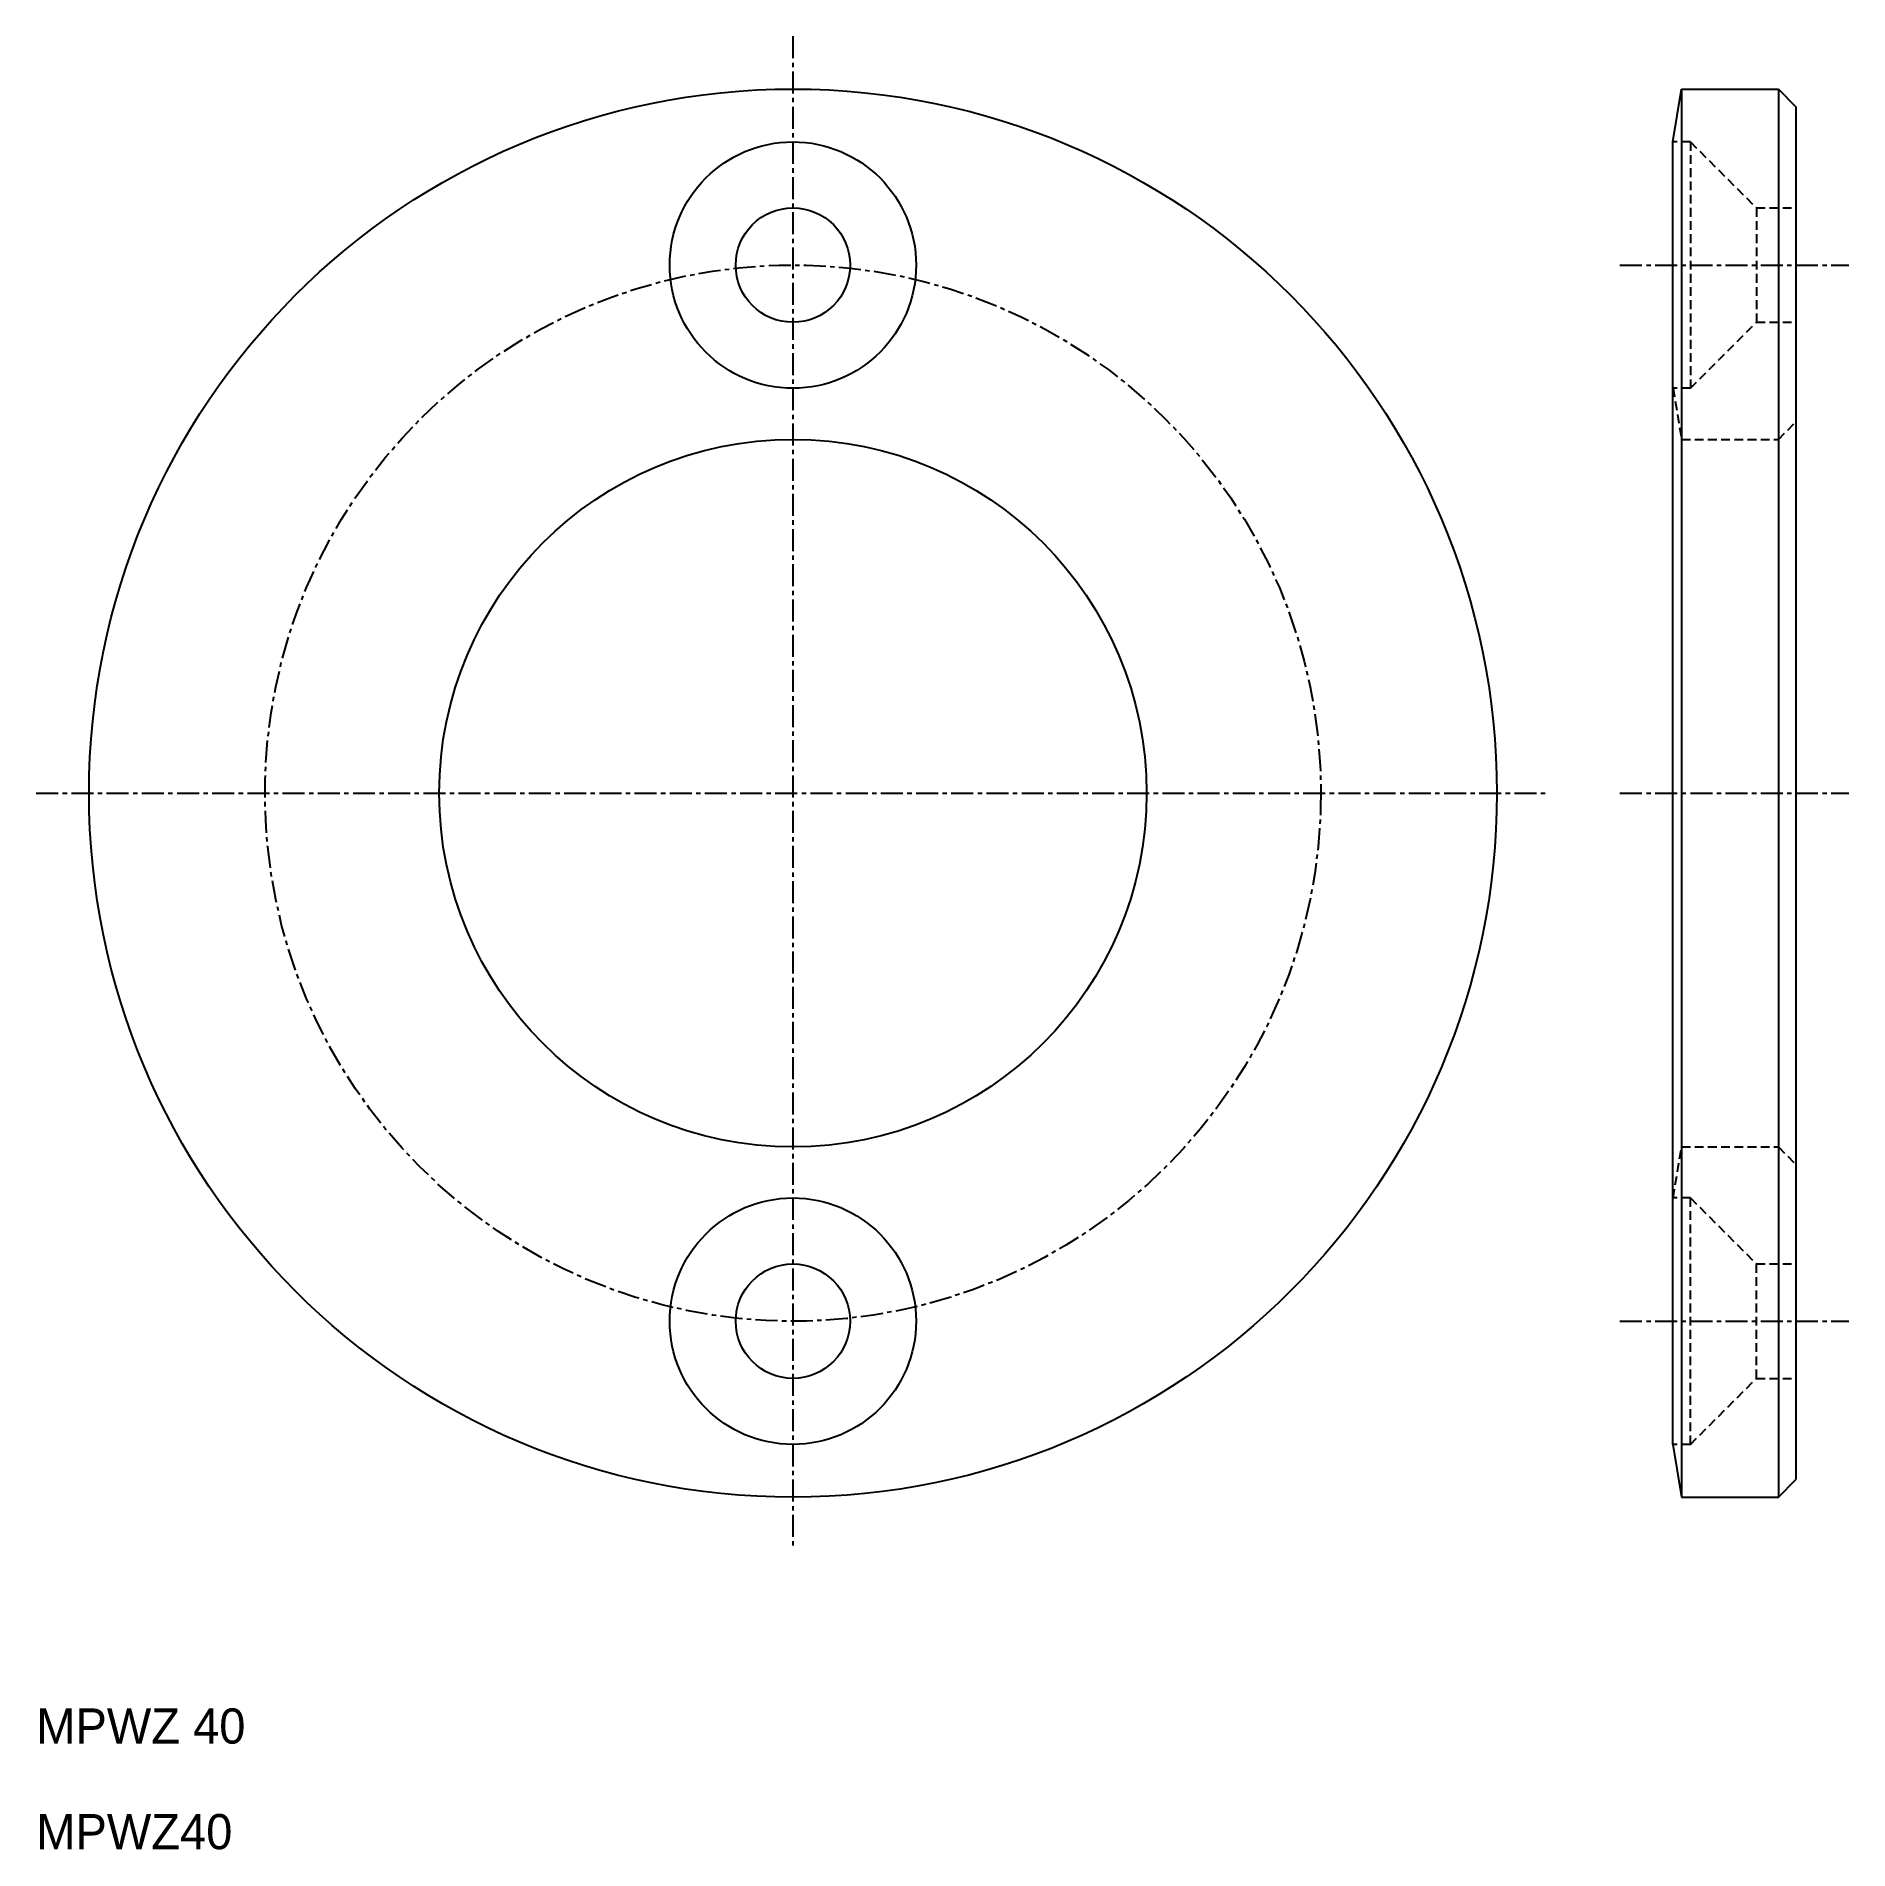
# Model space of a CAD drawing. Extents: x 10 to 113, y 10 to 113.
import ezdxf

# ---------------------------------------------------------------- set-up
doc = ezdxf.new("R2010")
doc.units = 0
doc.linetypes.add('CENTER', pattern=[2, 1.25, -0.25, 0.25, -0.25])
doc.linetypes.add('DASHED', pattern=[0.75, 0.5, -0.25])
doc.layers.get('0').update_dxf_attribs({"linetype": 'CONTINUOUS'})
doc.layers.add('CENTER', color=1, linetype='CENTER')

msp = doc.modelspace()

# ---------------------------------------------------------------- linework, layer by layer
at = {"color": 7, "linetype": 'CONTINUOUS'}
for p, q in [((103, 107), (103.5, 110)), ((103.5, 110), (103.5, 30)), ((103.5, 110), (109, 110)), ((109, 110), (109, 30)), ((109, 110), (110, 109)), ((110, 109), (110, 31)), ((103, 33), (103, 107)), ((103, 33), (103.5, 30)), ((109, 30), (110, 31)), ((103.5, 30), (109, 30))]:
    msp.add_line(p, q, dxfattribs=at)
at = {"color": 3, "linetype": 'DASHED'}
for p, q in [((104, 107), (103, 107)), ((104, 107), (107.75, 103.25)), ((104, 107), (104, 93)), ((107.75, 103.25), (107.75, 96.75)), ((107.75, 103.25), (110, 103.25)), ((104, 93), (107.75, 96.75)), ((107.75, 96.75), (110, 96.75)), ((104, 93), (103, 93)), ((103.02, 93), (103.5, 90.1)), ((109, 90.1), (110, 91.1)), ((103.5, 90.1), (103.5, 49.9)), ((103.5, 90.1), (109, 90.1)), ((109, 90.1), (109, 49.9)), ((103.02, 47), (103.5, 49.9)), ((103.5, 49.9), (109, 49.9)), ((109, 49.9), (110, 48.9)), ((104, 47), (103, 47)), ((104, 47), (107.75, 43.25)), ((104, 33), (104, 47)), ((107.75, 36.75), (107.75, 43.25)), ((107.75, 43.25), (110, 43.25)), ((104, 33), (107.75, 36.75)), ((107.75, 36.75), (110, 36.75)), ((104, 33), (103, 33))]:
    msp.add_line(p, q, dxfattribs=at)
at = {"color": 7, "linetype": 'CONTINUOUS'}
for centre, radius in [((53, 70), 40), ((53, 100), 7), ((53, 100), 3.25), ((53, 70), 20.1), ((53, 40), 7), ((53, 40), 3.25)]:
    msp.add_circle(centre, radius, dxfattribs=at)
at = {"layer": 'CENTER', "color": 1, "linetype": 'CENTER'}
for p, q in [((53, 113), (53, 27)), ((100, 100), (113, 100)), ((10, 70), (96, 70)), ((100, 70), (113, 70)), ((100, 40), (113, 40))]:
    msp.add_line(p, q, dxfattribs=at)
msp.add_circle((53, 70), 30, dxfattribs=at)

# ---------------------------------------------------------------- texts
at = {"color": 7, "linetype": 'CONTINUOUS'}
for s, p in [('MPWZ 40', (10, 16)), ('MPWZ40', (10, 10))]:
    msp.add_text(s, height=2, dxfattribs=at).set_placement(p)

doc.saveas('drawing.dxf')
